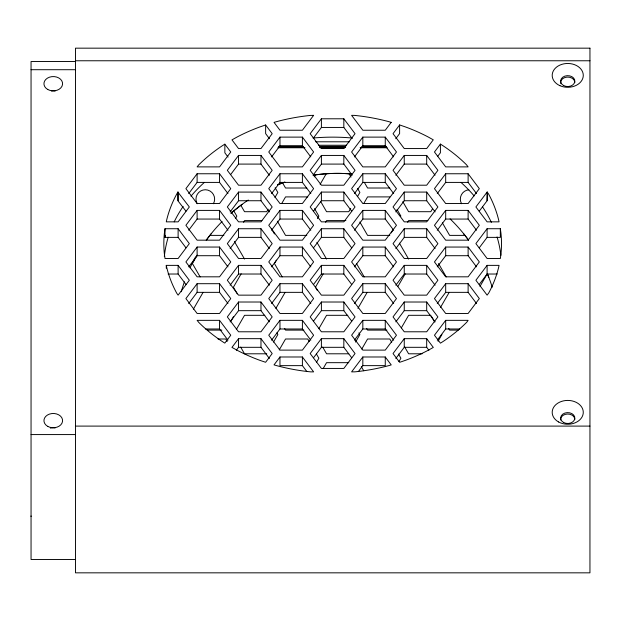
<?xml version="1.0" encoding="UTF-8"?>
<svg xmlns="http://www.w3.org/2000/svg" width="621" height="621" viewBox="0 0 621 621"><rect width="100%" height="100%" fill="white"/><g stroke="black" fill="none" stroke-linecap="round" stroke-linejoin="round"><path stroke-width="0.93" d="M31.05 516.493L31.05 515.95M165.007 228.73L164.34 233.651A168.834 129.331 0 0 0 164.379 253.95L165.007 258.499L178.118 258.499L189.335 243.611L178.118 228.73L165.007 228.73L165.007 237.377L178.118 237.377L185.974 247.802M165.007 237.377L165.256 235.569M197.23 255.138L192.401 263.506L200.125 276.888M235.382 218.646L236.834 216.139L233.783 210.861M193.364 309.196L203.028 292.468M243.564 222.256L244.527 220.587L261.915 220.587M268.194 209.192L266.743 211.699L244.527 211.699L240.839 205.303M274.956 197.478L277.851 192.456L275.15 187.783M241.15 273.799L233.418 287.189L237.284 293.88M281.678 203.595L285.544 196.904L307.76 196.904M230.554 321.74L233.449 316.726M314.21 176.845L315.313 174.928M236.314 329.534L244.527 315.313L264.81 315.313M276.368 260.16L274.435 263.506L282.167 276.888M320.141 184.344L326.227 173.795M317.416 218.646L318.868 216.139L314.521 208.609M275.887 308.358L285.062 292.468M325.598 222.256L326.561 220.587L345.881 220.587M273.504 342.078L277.851 334.548L276.881 332.879M350.71 208.353L348.777 211.699L326.561 211.699L320.77 201.662M357.471 196.64L359.885 192.456L357.549 188.411M279.264 349.864L285.544 338.996L307.76 338.996L309.211 341.503M323.184 273.799L315.452 287.189L317.385 290.535M363.72 203.595L367.578 196.904L389.794 196.904M318.837 328.695L326.561 315.313L347.814 315.313M316.454 362.416L318.868 358.232L316.454 354.048M391.246 232.867L393.178 229.522M323.184 368.532L326.561 362.672L348.777 362.672M357.921 308.358L367.096 292.468M407.632 222.256L408.602 220.587L427.916 220.587M355.538 342.078L359.885 334.548L358.922 332.879M432.581 208.633L430.811 211.699L408.602 211.699L402.804 201.662M361.787 349.033L367.578 338.996L389.794 338.996L391.727 342.342M397.976 286.351L405.218 273.799M401.352 327.857L408.602 315.313L430.811 315.313M398.969 361.577L400.902 358.232L398.488 354.048M440.444 307.519L449.13 292.468M438.061 341.24L441.919 334.548M479.986 286.397L487.299 273.729L488.82 277.416M177.885 192.083L176.605 194.295A168.834 129.331 0 0 0 166.622 220.23L166.296 221.852L178.118 221.852L189.335 206.964L177.885 192.083L177.885 200.738L185.974 211.156M197.113 173.756L185.896 188.644L197.113 203.533L219.547 203.533L230.764 188.644L219.547 173.756L197.113 173.756L197.113 182.411L188.699 193.573M197.113 210.403L185.896 225.291L197.113 240.172L219.547 240.172L230.764 225.291L219.547 210.403L197.113 210.403L197.113 219.058L188.699 230.22M238.542 155.436L227.325 170.325L238.542 185.205L260.975 185.205L272.192 170.325L260.975 155.436L238.542 155.436L238.542 164.091L230.686 174.509M197.113 247.049L185.896 261.938L197.113 276.819L219.547 276.819L230.764 261.938L219.547 247.049L197.113 247.049L197.113 255.705L188.699 266.867M238.542 192.083L227.325 206.964L238.542 221.852L260.975 221.852L272.192 206.964L260.975 192.083L238.542 192.083L238.542 200.738L230.127 211.901M279.97 137.117L268.746 151.998L279.97 166.886L302.404 166.886L313.621 151.998L302.404 137.117L279.97 137.117L279.97 145.764L271.556 156.934M197.113 283.696L185.896 298.577L197.113 313.465L219.547 313.465L230.764 298.577L219.547 283.696L197.113 283.696L197.113 292.351L188.699 303.514M238.542 228.73L227.325 243.611L238.542 258.499L260.975 258.499L272.192 243.611L260.975 228.73L238.542 228.73L238.542 237.377L230.127 248.547M279.97 173.756L268.746 188.644L279.97 203.533L302.404 203.533L313.621 188.644L302.404 173.756L279.97 173.756L279.97 182.411L271.556 193.573M321.399 118.79L310.174 133.678L321.399 148.559L343.832 148.559L355.049 133.678L343.832 118.79L321.399 118.79L321.399 127.445L313.543 137.862M238.542 265.369L227.325 280.257L238.542 295.146L260.975 295.146L272.192 280.257L260.975 265.369L238.542 265.369L238.542 274.024L230.127 285.186M279.97 210.403L268.746 225.291L279.97 240.172L302.404 240.172L313.621 225.291L302.404 210.403L279.97 210.403L279.97 219.058L271.556 230.22M321.399 155.436L310.174 170.325L321.399 185.205L343.832 185.205L355.049 170.325L343.832 155.436L321.399 155.436L321.399 164.091L313.543 174.509M238.542 302.016L227.325 316.904L238.542 331.785L260.975 331.785L272.192 316.904L260.975 302.016L238.542 302.016L238.542 310.671L230.127 321.833M279.97 247.049L268.746 261.938L279.97 276.819L302.404 276.819L313.621 261.938L302.404 247.049L279.97 247.049L279.97 255.705L271.556 266.867M321.399 192.083L310.174 206.964L321.399 221.852L343.832 221.852L355.049 206.964L343.832 192.083L321.399 192.083L321.399 200.738L313.543 211.156M362.827 137.117L351.602 151.998L362.827 166.886L385.261 166.886L396.477 151.998L385.261 137.117L362.827 137.117L362.827 145.764L354.412 156.934M238.542 338.662L231.959 347.395L237.222 350.314A168.834 129.331 0 0 0 260.183 360.444L265.609 362.284L272.192 353.551L260.975 338.662L238.542 338.662L238.542 347.318L236.345 350.228M279.97 283.696L268.746 298.577L279.97 313.465L302.404 313.465L313.621 298.577L302.404 283.696L279.97 283.696L279.97 292.351L271.556 303.514M321.399 228.73L310.174 243.611L321.399 258.499L343.832 258.499L355.049 243.611L343.832 228.73L321.399 228.73L321.399 237.377L313.543 247.802M362.827 173.756L351.602 188.644L362.827 203.533L385.261 203.533L396.477 188.644L385.261 173.756L362.827 173.756L362.827 182.411L354.412 193.573M399.613 124.945L393.031 133.678L404.255 148.559L426.689 148.559L433.279 139.818L428.125 136.954A168.834 129.331 0 0 0 405.164 126.831L399.613 124.945L399.613 133.6L395.763 138.708M279.97 320.343L268.746 335.224L279.97 350.112L302.404 350.112L313.621 335.224L302.404 320.343L279.97 320.343L279.97 328.99L271.556 340.161M321.399 265.369L310.174 280.257L321.399 295.146L343.832 295.146L355.049 280.257L343.832 265.369L321.399 265.369L321.399 274.024L313.543 284.449M362.827 210.403L351.602 225.291L362.827 240.172L385.261 240.172L396.477 225.291L385.261 210.403L362.827 210.403L362.827 219.058L354.412 230.22M404.255 155.436L393.031 170.325L404.255 185.205L426.689 185.205L437.906 170.325L426.689 155.436L404.255 155.436L404.255 164.091L395.841 175.254M279.97 356.99L274.024 364.876L276.516 365.606A168.834 129.331 0 0 0 310.849 371.886L313.621 371.87L302.404 356.99L279.97 356.99L279.97 365.637L302.404 365.637L306.89 371.591M321.399 302.016L310.174 316.904L321.399 331.785L343.832 331.785L355.049 316.904L343.832 302.016L321.399 302.016L321.399 310.671L313.543 321.088M362.827 247.049L351.602 261.938L362.827 276.819L385.261 276.819L396.477 261.938L385.261 247.049L362.827 247.049L362.827 255.705L354.412 266.867M404.255 192.083L393.031 206.964L404.255 221.852L426.689 221.852L437.906 206.964L426.689 192.083L404.255 192.083L404.255 200.738L395.841 211.901M440.413 144.103L434.459 151.998L445.684 166.886L468.118 166.886L466.487 164.775A168.834 129.331 0 0 0 442.16 145.182L440.413 144.103L440.413 152.758L437.704 156.352M321.399 338.662L310.174 353.551L321.399 368.432L343.832 368.432L355.049 353.551L343.832 338.662L321.399 338.662L321.399 347.318L313.543 357.735M362.827 283.696L351.602 298.577L362.827 313.465L385.261 313.465L396.477 298.577L385.261 283.696L362.827 283.696L362.827 292.351L354.412 303.514M404.255 228.73L393.031 243.611L404.255 258.499L426.689 258.499L437.906 243.611L426.689 228.73L404.255 228.73L404.255 237.377L395.841 248.547M445.684 173.756L434.459 188.644L445.684 203.533L468.118 203.533L479.334 188.644L468.118 173.756L445.684 173.756L445.684 182.411L437.269 193.573M362.827 320.343L351.602 335.224L362.827 350.112L385.261 350.112L396.477 335.224L385.261 320.343L362.827 320.343L362.827 328.99L354.412 340.161M404.255 265.369L393.031 280.257L404.255 295.146L426.689 295.146L437.906 280.257L426.689 265.369L404.255 265.369L404.255 274.024L395.841 285.186M445.684 210.403L434.459 225.291L445.684 240.172L468.118 240.172L479.334 225.291L468.118 210.403L445.684 210.403L445.684 219.058L437.269 230.22M362.827 356.99L351.602 371.87L354.925 371.839A168.834 129.331 0 0 0 389.235 365.497L391.23 364.907L385.261 356.99L362.827 356.99L362.827 365.637L358.34 371.591M404.255 302.016L393.031 316.904L404.255 331.785L426.689 331.785L437.906 316.904L426.689 302.016L404.255 302.016L404.255 310.671L395.841 321.833M445.684 247.049L434.459 261.938L445.684 276.819L468.118 276.819L479.334 261.938L468.118 247.049L445.684 247.049L445.684 255.705L437.269 266.867M487.105 192.083L475.888 206.964L487.105 221.852L499.043 221.852L498.64 219.904A168.834 129.331 0 0 0 488.572 193.993L487.105 192.083L487.105 200.738L479.257 211.156M404.255 338.662L393.031 353.551L399.645 362.322L405.552 360.296A168.834 129.331 0 0 0 428.482 350.128L433.303 347.434L426.689 338.662L404.255 338.662L404.255 347.318L395.841 358.48M445.684 283.696L434.459 298.577L445.684 313.465L468.118 313.465L479.334 298.577L468.118 283.696L445.684 283.696L445.684 292.351L437.269 303.514M487.105 228.73L475.888 243.611L487.105 258.499L500.34 258.499L501 253.616A168.834 129.331 0 0 0 500.968 233.325L500.332 228.73L487.105 228.73L487.105 237.377L479.257 247.802M445.684 320.343L434.459 335.224L440.436 343.149L442.486 341.876A168.834 129.331 0 0 0 466.751 322.237L468.118 320.343L445.684 320.343L445.684 328.99L437.269 340.161M487.105 265.369L475.888 280.257L487.105 295.146L488.735 292.98A168.834 129.331 0 0 0 498.717 267.046L499.059 265.369L487.105 265.369L487.105 274.024L479.257 284.449M211.396 233.473L206.226 240.211A162.166 162.166 0 0 1 222.085 221.526M230.996 213.236L242.105 204.332M224.856 144.157L222.861 145.399A168.834 129.331 0 0 0 198.596 165.031L197.113 166.886L219.547 166.886L230.764 151.998L224.856 144.157L224.856 152.805L228.078 157.09M277.626 184.833L284.969 182.132M265.633 124.968L259.795 126.971A168.834 129.331 0 0 0 236.865 137.14L231.982 139.865L238.542 148.559L260.975 148.559L272.192 133.678L265.633 124.968L265.633 133.624L269.46 138.7M313.683 175.145C326.273 173.282 339.082 172.871 351.758 174.043M75.483 60.765L589.95 60.765M75.483 61.526L31.05 61.526L31.05 559.505L75.483 559.505M31.05 69.707L75.483 69.707M321.399 127.445L343.832 127.445L352.192 138.537M315.631 141.79L349.507 141.79M318.534 145.252L346.603 145.252M279.97 145.764L302.404 145.764L310.764 156.857M362.827 145.764L385.261 145.764L393.621 156.857M278.86 146.385L303.048 146.385M319.505 146.385L345.633 146.385M362.09 146.385L386.285 146.385M278.86 146.68L303.048 146.68M319.505 146.68L345.633 146.68M362.09 146.68L386.285 146.68M278.86 147.472L304.018 147.472M319.505 147.472L345.633 147.472M361.119 147.472L386.285 147.472M277.89 147.759L304.989 147.759M320.475 147.759L344.671 147.759M360.149 147.759L387.248 147.759M238.542 164.091L260.975 164.091L269.39 175.254M321.399 164.091L343.832 164.091L352.192 175.184M404.255 164.091L426.689 164.091L435.049 175.184M197.113 182.411L219.547 182.411L227.961 193.573M279.97 182.411L302.404 182.411L310.818 193.573M362.827 182.411L385.261 182.411L393.675 193.573M445.684 182.411L468.118 182.411L476.478 193.504M306.797 188.016L285.544 188.016L282.625 182.962M389.794 188.016L367.578 188.016L364.294 182.318M238.542 200.738L260.975 200.738L269.39 211.901M321.399 200.738L343.832 200.738L351.688 211.156M404.255 200.738L426.689 200.738L435.104 211.901M487.105 200.738L487.462 192.083M197.113 219.058L219.547 219.058L227.961 230.22M279.97 219.058L302.404 219.058L310.818 230.22M362.827 219.058L385.261 219.058L393.675 230.22M445.684 219.058L468.118 219.058L476.532 230.22M209.937 235.382L223.863 235.382M306.797 235.382L285.544 235.382L277.339 221.161M389.794 235.382L367.578 235.382L359.854 222M464.912 235.382L449.62 235.382L442.369 222.83M238.542 237.377L260.975 237.377L269.39 248.547M321.399 237.377L343.832 237.377L351.688 247.802M404.255 237.377L426.689 237.377L435.104 248.547M487.105 237.377L500.332 237.377L500.332 228.73M197.113 255.705L219.547 255.705L227.961 266.867M279.97 255.705L302.404 255.705L310.818 266.867M362.827 255.705L385.261 255.705L393.675 266.867M445.684 255.705L468.118 255.705L476.532 266.867M166.288 265.377L178.118 265.369L189.335 280.257L178.118 295.146L176.775 293.283A168.834 129.331 0 0 1 166.707 267.372L166.288 265.377L166.288 268.256M168.112 274.024L178.118 274.024L185.974 284.449M238.542 274.024L260.975 274.024L269.39 285.186M321.399 274.024L343.832 274.024L351.688 284.449M404.255 274.024L426.689 274.024L435.104 285.186M487.105 274.024L497.219 274.024M197.113 292.351L219.547 292.351L227.961 303.514M279.97 292.351L302.404 292.351L310.818 303.514M362.827 292.351L385.261 292.351L393.675 303.514M445.684 292.351L468.118 292.351L476.532 303.514M238.542 310.671L260.975 310.671L269.39 321.833M321.399 310.671L343.832 310.671L351.688 321.088M404.255 310.671L426.689 310.671L435.104 321.833M219.547 320.343L197.113 320.343L198.86 322.501A168.834 129.331 0 0 0 223.187 342.093L224.825 343.103L230.764 335.224L219.547 320.343L219.547 328.99L227.961 340.161M205.528 328.99L219.547 328.99M279.97 328.99L302.404 328.99L310.818 340.161M362.827 328.99L385.261 328.99L393.675 340.161M445.684 328.99L459.703 328.99M207.375 330.108L221.86 330.108M303.894 330.108L285.544 330.108L284.581 328.431M386.899 330.108L367.578 330.108L366.615 328.431M458.314 330.108L449.62 330.108L448.649 328.431M217.994 338.996L225.726 338.996L227.17 341.503M238.542 347.318L260.975 347.318L269.39 358.48M321.399 347.318L343.832 347.318L351.688 357.735M404.255 347.318L426.689 347.318L428.894 350.244M266.743 353.791L244.527 353.791L240.661 347.1M348.777 353.791L326.561 353.791L322.703 347.1M422.125 353.791L408.602 353.791L404.737 347.1M362.827 365.637L385.261 365.637L385.261 356.99M75.483 426.099L589.95 426.099M31.05 434.576L75.483 434.576M463.452 233.473L468.622 240.211A162.166 162.166 0 0 0 450.078 218.879M438.511 263.506L446.235 276.888M397.036 209.448L400.902 216.139M399.419 243.168L408.602 259.058M349.134 173.841L351.005 177.078M431.3 316.143L434.677 322.004M356.47 263.506L364.201 276.888M316.904 242.33L326.561 259.058M361.306 366.6L363.72 370.776M271.571 228.947L274.466 233.97M234.389 241.499L244.527 259.058M468.118 173.756L468.118 182.411M468.118 210.403L468.118 219.058M468.118 247.049L468.118 255.705M468.118 283.696L468.118 292.351M426.689 155.436L426.689 164.091M426.689 192.083L426.689 200.738M426.689 228.73L426.689 237.377M426.689 265.369L426.689 274.024M426.689 302.016L426.689 310.671M426.689 338.662L426.689 347.318M385.261 137.117L385.261 145.764M385.261 173.756L385.261 182.411M385.261 210.403L385.261 219.058M385.261 247.049L385.261 255.705M385.261 283.696L385.261 292.351M385.261 320.343L385.261 328.99M343.832 118.79L343.832 127.445M343.832 155.436L343.832 164.091M343.832 192.083L343.832 200.738M343.832 228.73L343.832 237.377M343.832 265.369L343.832 274.024M343.832 302.016L343.832 310.671M343.832 338.662L343.832 347.318M302.404 137.117L302.404 145.764M302.404 173.756L302.404 182.411M302.404 210.403L302.404 219.058M302.404 247.049L302.404 255.705M302.404 283.696L302.404 292.351M302.404 320.343L302.404 328.99M302.404 356.99L302.404 365.637M260.975 155.436L260.975 164.091M260.975 192.083L260.975 200.738M260.975 228.73L260.975 237.377M260.975 265.369L260.975 274.024M260.975 302.016L260.975 310.671M260.975 338.662L260.975 347.318M219.547 173.756L219.547 182.411M219.547 210.403L219.547 219.058M219.547 247.049L219.547 255.705M219.547 283.696L219.547 292.351M178.118 192.083L178.118 200.738M178.118 228.73L178.118 237.377M178.118 265.369L178.118 274.024M51.326 91A9.331 7.149 0 0 1 55.207 91M50.379 428.102A9.331 7.149 0 0 1 55.207 427.908M164.34 256.504A168.834 129.331 0 0 1 168.198 237.276M174.198 221.876A168.834 129.331 0 0 1 183.156 206.413M190.958 196.182A168.834 129.331 0 0 1 204.146 182.613M313.054 138.025A168.834 129.331 0 0 1 351.866 137.986M460.914 182.364A168.834 129.331 0 0 1 474.149 195.902M482.501 206.863A168.834 129.331 0 0 1 491.374 222.357M497.048 236.95A168.834 129.331 0 0 1 500.875 255.324M560.662 420.044A7.11 5.449 0 0 1 567.361 414.036A7.11 5.449 0 0 1 574.844 419.47M560.779 83.656A7.11 5.449 0 0 1 566.989 77.105A7.11 5.449 0 0 1 574.844 82.523M461.582 203.75A9.331 9.331 0 0 1 468.847 189.793M197.222 203.75A9.331 9.331 0 0 1 205.303 189.754A9.331 9.331 0 0 1 213.383 203.75M181.278 291.738A162.166 162.166 0 0 1 184.398 281.841M190.049 267.853A162.166 162.166 0 0 1 195.584 256.908M231.028 213.143A162.166 162.166 0 0 1 248.307 200.04M277.548 184.817A162.166 162.166 0 0 1 284.628 182.201M312.984 175.215A162.166 162.166 0 0 1 351.556 173.981M487.431 273.908A162.166 162.166 0 0 1 492.228 287.212M313.621 115.351L302.404 130.239L279.97 130.239L274.047 122.384L276.112 121.778A168.834 129.331 0 0 1 310.422 115.428L313.621 115.351M391.199 122.36L385.261 130.239L362.827 130.239L351.602 115.351L354.498 115.39A168.834 129.331 0 0 1 388.824 121.662L391.199 122.36M589.95 48.166L75.483 48.166L75.483 572.834L589.95 572.834L589.95 48.166M47.778 426.402A9.331 7.149 0 0 0 62.542 421.372A9.331 7.149 0 0 0 49.47 414.091A9.331 7.149 0 0 0 47.778 426.402M47.778 89.494A9.331 7.149 0 0 0 62.542 84.456A9.331 7.149 0 0 0 49.47 77.183A9.331 7.149 0 0 0 47.778 89.494M558.597 421.97A15.548 11.915 0 0 0 583.197 413.578A15.548 11.915 0 0 0 561.407 401.453A15.548 11.915 0 0 0 558.597 421.97M563.558 422.451A7.11 5.449 0 0 0 574.805 418.616A7.11 5.449 0 0 0 564.846 413.074A7.11 5.449 0 0 0 563.558 422.451M559.963 85.698A15.548 11.915 0 0 0 583.282 75.382A15.548 11.915 0 0 0 559.963 65.065A15.548 11.915 0 0 0 559.963 85.698M563.558 85.504A7.11 5.449 0 0 0 574.805 81.662A7.11 5.449 0 0 0 564.846 76.119A7.11 5.449 0 0 0 563.558 85.504"/></g></svg>
